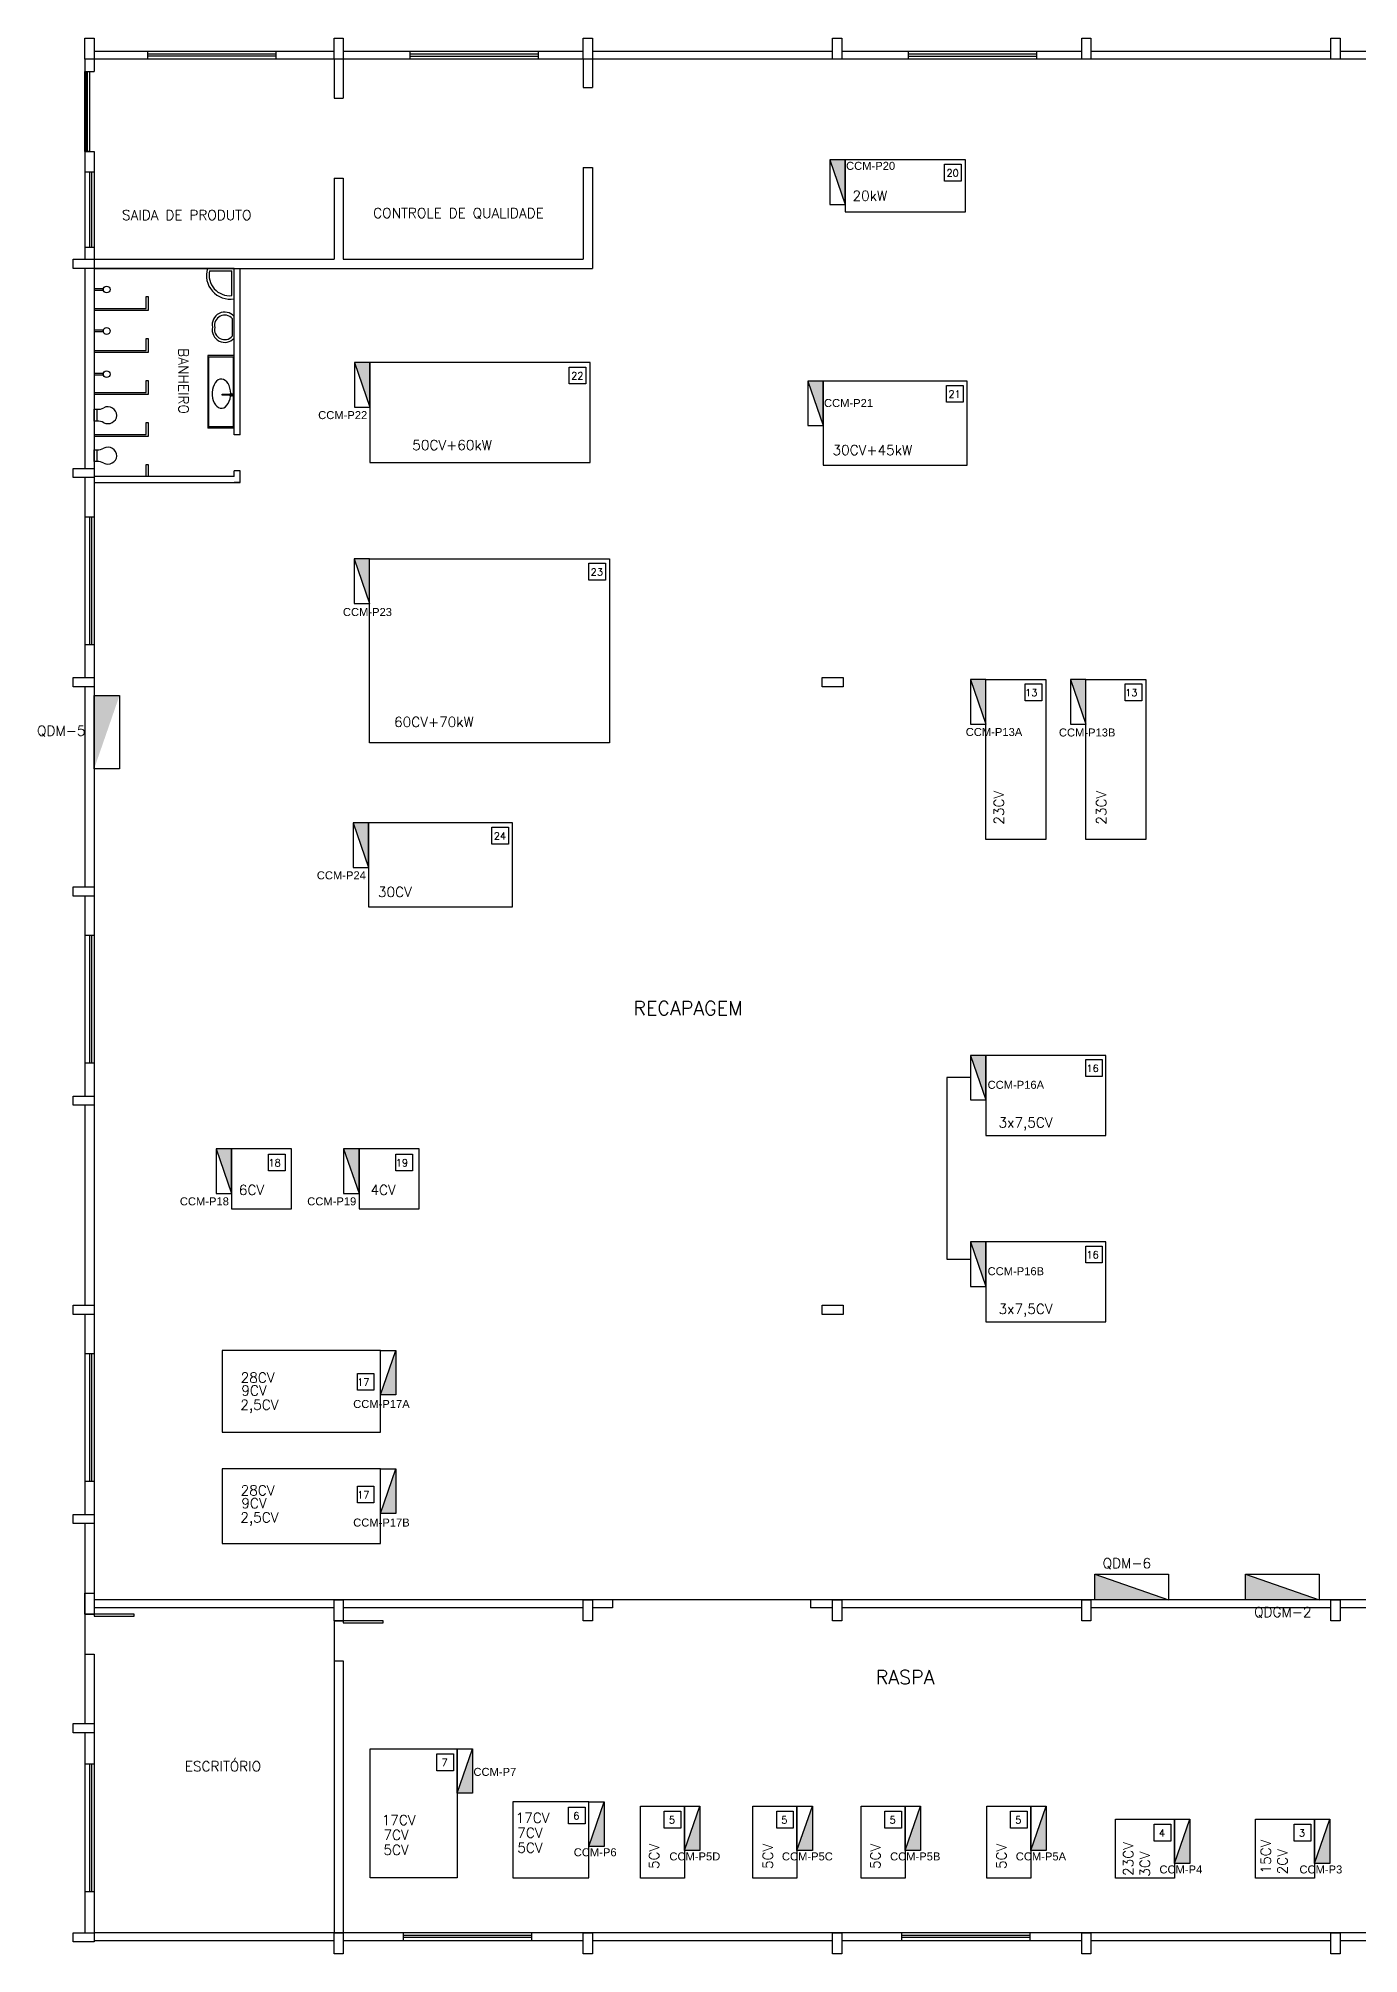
# Model space of a CAD drawing. Extents: x 103 to 641, y -58 to 322.
# Drawn here: x 124.52 to 157.53, y 74.75 to 122.64 of the extents above; entities that cross this region are included whole.
import ezdxf

# ---------------------------------------------------------------- set-up
doc = ezdxf.new("R2010")
doc.units = 0
doc.header["$MEASUREMENT"] = 0
for name, color, linetype in [('_ARQ', 5, 'Continuous'), ('_ARQ-TEXTO', 4, 'Continuous'), ('_ELT-ELETROCALHAS', 1, 'Continuous'), ('_ELT-MAQUINAS-TEXTO', 4, 'Continuous'), ('_ELT-MÁQUINAS', 3, 'Continuous'), ('_ELT-PONTO', 2, 'Continuous'), ('_ELT-PONTO-TEXTO', 4, 'Continuous')]:
    doc.layers.add(name, color=color, linetype=linetype)
doc.styles.add('ARIAL', font='arial.ttf')
doc.styles.add('ROMANS', font='romans')

msp = doc.modelspace()

# ---------------------------------------------------------------- hatches: boundary and pattern name
at = {"layer": '_ELT-PONTO', "linetype": 'Continuous'}
h = msp.add_hatch(color=256, dxfattribs=at)
h.dxf.hatch_style = 1
h.paths.add_polyline_path([(144.693, 119.597), (144.308, 119.597), (144.693, 118.484)])
h = msp.add_hatch(color=256, dxfattribs=at)
h.dxf.hatch_style = 1
h.paths.add_polyline_path([(132.811, 114.527), (132.426, 114.527), (132.811, 113.414)])
h = msp.add_hatch(color=256, dxfattribs=at)
h.dxf.hatch_style = 1
h.paths.add_polyline_path([(144.141, 114.068), (143.756, 114.068), (144.141, 112.955)])
h = msp.add_hatch(color=256, dxfattribs=at)
h.dxf.hatch_style = 1
h.paths.add_polyline_path([(132.798, 109.622), (132.413, 109.622), (132.798, 108.509)])
h = msp.add_hatch(color=256, dxfattribs=at)
h.dxf.hatch_style = 1
h.paths.add_polyline_path([(148.209, 106.605), (147.824, 106.605), (148.209, 105.492)])
h = msp.add_hatch(color=256, dxfattribs=at)
h.dxf.hatch_style = 1
h.paths.add_polyline_path([(150.709, 106.605), (150.324, 106.605), (150.709, 105.492)])
for points in [[(125.914, 104.37), (126.551, 106.21), (125.914, 106.21)], [(152.774, 83.602), (150.933, 84.239), (150.933, 83.602)], [(156.534, 83.602), (154.694, 84.239), (154.694, 83.602)]]:
    msp.add_hatch(color=256, dxfattribs=at).paths.add_polyline_path(points)
h = msp.add_hatch(color=256, dxfattribs=at)
h.dxf.hatch_style = 1
h.paths.add_polyline_path([(132.777, 103.022), (132.391, 103.022), (132.777, 101.909)])
h = msp.add_hatch(color=256, dxfattribs=at)
h.dxf.hatch_style = 1
h.paths.add_polyline_path([(148.209, 97.21), (147.824, 97.21), (148.209, 96.097)])
h = msp.add_hatch(color=256, dxfattribs=at)
h.dxf.hatch_style = 1
h.paths.add_polyline_path([(129.353, 94.872), (128.968, 94.872), (129.353, 93.758)])
h = msp.add_hatch(color=256, dxfattribs=at)
h.dxf.hatch_style = 1
h.paths.add_polyline_path([(132.537, 94.872), (132.152, 94.872), (132.537, 93.758)])
h = msp.add_hatch(color=256, dxfattribs=at)
h.dxf.hatch_style = 1
h.paths.add_polyline_path([(148.209, 92.549), (147.824, 92.549), (148.209, 91.436)])
h = msp.add_hatch(color=256, dxfattribs=at)
h.dxf.hatch_style = 1
h.paths.add_polyline_path([(133.457, 89.835), (133.072, 88.722), (133.457, 88.722)])
h = msp.add_hatch(color=256, dxfattribs=at)
h.dxf.hatch_style = 1
h.paths.add_polyline_path([(133.457, 86.872), (133.072, 85.759), (133.457, 85.759)])
h = msp.add_hatch(color=256, dxfattribs=at)
h.dxf.hatch_style = 1
h.paths.add_polyline_path([(135.373, 79.878), (134.988, 78.765), (135.373, 78.765)])
h = msp.add_hatch(color=256, dxfattribs=at)
h.dxf.hatch_style = 1
h.paths.add_polyline_path([(138.666, 78.548), (138.281, 77.435), (138.666, 77.435)])
h = msp.add_hatch(color=256, dxfattribs=at)
h.dxf.hatch_style = 1
h.paths.add_polyline_path([(141.056, 78.445), (140.671, 77.332), (141.056, 77.332)])
h = msp.add_hatch(color=256, dxfattribs=at)
h.dxf.hatch_style = 1
h.paths.add_polyline_path([(143.869, 78.445), (143.484, 77.332), (143.869, 77.332)])
h = msp.add_hatch(color=256, dxfattribs=at)
h.dxf.hatch_style = 1
h.paths.add_polyline_path([(146.573, 78.445), (146.188, 77.332), (146.573, 77.332)])
h = msp.add_hatch(color=256, dxfattribs=at)
h.dxf.hatch_style = 1
h.paths.add_polyline_path([(149.715, 78.445), (149.33, 77.332), (149.715, 77.332)])
h = msp.add_hatch(color=256, dxfattribs=at)
h.dxf.hatch_style = 1
h.paths.add_polyline_path([(153.306, 78.119), (152.921, 77.005), (153.306, 77.005)])
h = msp.add_hatch(color=256, dxfattribs=at)
h.dxf.hatch_style = 1
h.paths.add_polyline_path([(156.806, 78.119), (156.421, 77.005), (156.806, 77.005)])

# ---------------------------------------------------------------- linework, layer by layer
at = {"layer": '_ARQ', "linetype": 'Continuous'}
for p, q in [((163.06, 122.111), (125.685, 122.111)), ((125.914, 122.111), (125.914, 121.805)), ((131.914, 122.111), (131.914, 121.138)), ((132.144, 122.111), (132.144, 121.138)), ((138.144, 122.111), (138.144, 121.405)), ((138.373, 122.111), (138.373, 121.405)), ((125.685, 121.805), (125.914, 121.805)), ((125.725, 119.805), (125.725, 121.805)), ((125.75, 119.805), (125.75, 121.805)), ((138.144, 121.405), (138.373, 121.405)), ((131.914, 121.138), (132.144, 121.138)), ((125.685, 119.805), (125.914, 119.805)), ((125.914, 119.805), (125.914, 83.242)), ((138.144, 119.405), (138.373, 119.405)), ((138.144, 119.405), (138.144, 117.111)), ((138.373, 119.405), (138.373, 116.882)), ((131.914, 119.138), (132.144, 119.138)), ((131.914, 119.138), (131.914, 117.111)), ((132.144, 119.138), (132.144, 117.111)), ((125.914, 117.111), (131.914, 117.111)), ((125.914, 116.882), (138.373, 116.882)), ((132.144, 117.111), (138.144, 117.111)), ((128.802, 116.825), (129.355, 116.825)), ((129.355, 116.203), (129.355, 116.825)), ((129.369, 115.628), (129.37, 115.19)), ((129.115, 113.736), (129.312, 113.736)), ((129.115, 113.714), (129.115, 113.736)), ((129.311, 113.714), (129.115, 113.714)), ((129.325, 113.724), (129.31, 113.724)), ((129.325, 113.723), (129.31, 113.723)), ((129.325, 113.722), (129.31, 113.722)), ((129.319, 113.748), (129.331, 113.737)), ((129.319, 113.699), (129.33, 113.71)), ((129.32, 113.749), (129.331, 113.738)), ((129.32, 113.698), (129.331, 113.709)), ((129.321, 113.75), (129.332, 113.739)), ((129.321, 113.697), (129.332, 113.708)), ((129.345, 113.744), (129.345, 113.759)), ((129.345, 113.687), (129.345, 113.703)), ((129.346, 113.744), (129.346, 113.759)), ((129.346, 113.687), (129.346, 113.703)), ((129.347, 113.744), (129.347, 113.759)), ((129.347, 113.687), (129.347, 113.703)), ((129.36, 113.738), (129.371, 113.75)), ((129.36, 113.708), (129.371, 113.697)), ((129.361, 113.737), (129.372, 113.749)), ((129.361, 113.709), (129.372, 113.697)), ((129.362, 113.737), (129.373, 113.748)), ((129.362, 113.71), (129.373, 113.698)), ((129.367, 113.724), (129.382, 113.724)), ((129.367, 113.723), (129.382, 113.723)), ((129.367, 113.722), (129.382, 113.722)), ((129.414, 111.682), (129.414, 111.824)), ((129.564, 111.532), (129.564, 111.824)), ((138.871, 83.602), (138.871, 83.402)), ((143.825, 83.602), (143.825, 83.402)), ((125.685, 83.242), (125.914, 83.242)), ((131.914, 83.077), (131.914, 75.277)), ((131.914, 83.077), (132.144, 83.077)), ((125.685, 82.242), (125.914, 82.242)), ((125.914, 82.242), (125.914, 75.277)), ((131.914, 82.077), (132.144, 82.077)), ((132.144, 82.077), (132.144, 75.277))]:
    msp.add_line(p, q, dxfattribs=at)
at = {"layer": '_ARQ'}
for p, q in [((125.685, 122.111), (125.685, 117.111)), ((125.914, 122.311), (131.914, 122.311)), ((127.258, 122.111), (127.258, 122.314)), ((127.258, 122.249), (130.455, 122.249)), ((127.258, 122.196), (130.455, 122.196)), ((130.458, 122.314), (130.458, 122.111)), ((132.144, 122.311), (138.144, 122.311)), ((133.817, 122.108), (133.817, 122.311)), ((133.817, 122.246), (137.014, 122.246)), ((133.817, 122.193), (137.014, 122.193)), ((137.017, 122.311), (137.017, 122.108)), ((138.373, 122.311), (144.373, 122.311)), ((144.602, 122.311), (150.602, 122.311)), ((146.275, 122.108), (146.275, 122.311)), ((146.275, 122.246), (149.472, 122.246)), ((146.275, 122.193), (149.472, 122.193)), ((149.475, 122.311), (149.475, 122.108)), ((150.831, 122.311), (156.831, 122.311)), ((157.06, 122.311), (163.06, 122.311)), ((125.712, 119.298), (125.914, 119.298)), ((125.796, 119.298), (125.796, 117.407)), ((125.849, 119.298), (125.849, 117.407)), ((125.914, 117.404), (125.712, 117.404)), ((125.685, 116.882), (125.685, 111.882)), ((125.914, 116.882), (125.914, 108.532)), ((129.414, 116.882), (125.914, 116.882)), ((129.414, 112.724), (129.414, 116.882)), ((129.564, 112.724), (129.564, 116.882)), ((125.914, 116.382), (126.144, 116.382)), ((126.144, 116.382), (126.144, 116.332)), ((125.914, 115.882), (127.214, 115.882)), ((126.144, 116.332), (125.92, 116.332)), ((127.214, 116.182), (127.264, 116.182)), ((127.214, 115.882), (127.214, 116.182)), ((127.264, 116.182), (127.264, 115.832)), ((127.264, 115.832), (125.914, 115.832)), ((125.914, 115.344), (126.144, 115.344)), ((126.144, 115.294), (125.92, 115.294)), ((126.144, 115.344), (126.144, 115.294)), ((127.214, 114.832), (127.214, 115.132)), ((127.214, 115.132), (127.264, 115.132)), ((127.264, 115.132), (127.264, 114.782)), ((125.914, 114.832), (127.214, 114.832)), ((127.264, 114.782), (125.914, 114.782)), ((129.414, 114.707), (128.754, 114.707)), ((128.754, 114.707), (128.754, 112.89)), ((125.914, 114.264), (126.144, 114.264)), ((126.144, 114.214), (125.92, 114.214)), ((126.144, 114.264), (126.144, 114.214)), ((127.214, 113.782), (127.214, 114.082)), ((127.214, 114.082), (127.264, 114.082)), ((127.264, 114.082), (127.264, 113.732)), ((125.914, 113.782), (127.214, 113.782)), ((127.264, 113.732), (125.914, 113.732)), ((127.214, 113.032), (127.264, 113.032)), ((127.214, 112.732), (127.214, 113.032)), ((127.264, 113.032), (127.264, 112.682)), ((125.914, 112.732), (127.214, 112.732)), ((127.264, 112.682), (125.914, 112.682)), ((129.414, 112.89), (128.754, 112.89)), ((129.564, 112.724), (129.414, 112.724)), ((125.685, 111.653), (125.685, 106.653)), ((129.414, 111.682), (125.914, 111.682)), ((127.214, 111.682), (127.214, 111.982)), ((127.214, 111.982), (127.264, 111.982)), ((127.264, 111.982), (127.264, 111.682)), ((129.564, 111.824), (129.414, 111.824)), ((125.914, 111.532), (129.564, 111.532)), ((129.564, 111.532), (129.414, 111.532)), ((125.712, 110.676), (125.914, 110.676)), ((125.796, 110.676), (125.796, 107.479)), ((125.849, 110.676), (125.849, 107.479)), ((125.914, 107.476), (125.712, 107.476)), ((125.685, 106.423), (125.685, 101.423)), ((125.685, 101.194), (125.685, 96.194)), ((125.712, 100.218), (125.914, 100.218)), ((125.796, 100.218), (125.796, 97.02)), ((125.849, 100.218), (125.849, 97.02)), ((125.914, 97.018), (125.712, 97.018)), ((125.685, 95.965), (125.685, 90.965)), ((125.685, 90.736), (125.685, 85.736)), ((125.712, 89.759), (125.914, 89.759)), ((125.796, 89.759), (125.796, 86.562)), ((125.849, 89.759), (125.849, 86.562)), ((125.914, 86.559), (125.712, 86.559)), ((125.685, 85.507), (125.685, 80.507)), ((169.287, 83.602), (125.914, 83.602)), ((131.914, 83.402), (125.914, 83.402)), ((138.144, 83.402), (132.144, 83.402)), ((138.871, 83.402), (138.373, 83.402)), ((144.373, 83.402), (143.825, 83.402)), ((150.602, 83.402), (144.602, 83.402)), ((156.831, 83.402), (150.831, 83.402)), ((163.06, 83.402), (157.06, 83.402)), ((125.685, 80.277), (125.685, 75.277)), ((125.712, 79.498), (125.914, 79.498)), ((125.796, 79.498), (125.796, 76.301)), ((125.849, 79.498), (125.849, 76.301)), ((125.914, 76.298), (125.712, 76.298)), ((179.09, 75.277), (125.914, 75.277)), ((133.65, 75.077), (133.65, 75.28)), ((133.65, 75.215), (136.847, 75.215)), ((136.85, 75.28), (136.85, 75.077)), ((146.108, 75.077), (146.108, 75.28)), ((146.108, 75.215), (149.305, 75.215)), ((149.308, 75.28), (149.308, 75.077)), ((131.914, 75.077), (125.914, 75.077)), ((138.144, 75.077), (132.144, 75.077)), ((133.65, 75.162), (136.847, 75.162)), ((144.373, 75.077), (138.373, 75.077)), ((150.602, 75.077), (144.602, 75.077)), ((146.108, 75.162), (149.305, 75.162)), ((156.831, 75.077), (150.831, 75.077)), ((163.06, 75.077), (157.06, 75.077))]:
    msp.add_line(p, q, dxfattribs=at)
for points in [[(125.914, 122.635), (125.914, 122.111), (125.685, 122.111), (125.685, 122.635)], [(132.144, 122.635), (132.144, 122.111), (131.914, 122.111), (131.914, 122.635)], [(138.373, 122.635), (138.373, 122.111), (138.144, 122.111), (138.144, 122.635)], [(144.602, 122.635), (144.602, 122.111), (144.373, 122.111), (144.373, 122.635)], [(150.831, 122.635), (150.831, 122.111), (150.602, 122.111), (150.602, 122.635)], [(157.06, 122.635), (157.06, 122.111), (156.831, 122.111), (156.831, 122.635)], [(125.39, 117.111), (125.914, 117.111), (125.914, 116.882), (125.39, 116.882)], [(125.987, 113.361), (125.987, 113.066), (125.914, 113.066), (125.914, 113.361)], [(125.987, 112.35), (125.987, 112.055), (125.914, 112.055), (125.914, 112.35)], [(125.39, 111.882), (125.914, 111.882), (125.914, 111.653), (125.39, 111.653)], [(125.39, 106.653), (125.914, 106.653), (125.914, 106.423), (125.39, 106.423)], [(144.111, 106.653), (144.635, 106.653), (144.635, 106.423), (144.111, 106.423)], [(125.39, 101.423), (125.914, 101.423), (125.914, 101.194), (125.39, 101.194)], [(125.39, 96.194), (125.914, 96.194), (125.914, 95.965), (125.39, 95.965)], [(125.39, 90.965), (125.914, 90.965), (125.914, 90.736), (125.39, 90.736)], [(144.111, 90.965), (144.635, 90.965), (144.635, 90.736), (144.111, 90.736)], [(125.39, 85.736), (125.914, 85.736), (125.914, 85.507), (125.39, 85.507)], [(125.914, 83.766), (125.914, 83.242), (125.685, 83.242), (125.685, 83.766)], [(132.144, 83.602), (132.144, 83.077), (131.914, 83.077), (131.914, 83.602)], [(138.373, 83.602), (138.373, 83.077), (138.144, 83.077), (138.144, 83.602)], [(144.602, 83.602), (144.602, 83.077), (144.373, 83.077), (144.373, 83.602)], [(150.831, 83.602), (150.831, 83.077), (150.602, 83.077), (150.602, 83.602)], [(157.06, 83.602), (157.06, 83.077), (156.831, 83.077), (156.831, 83.602)], [(125.39, 80.507), (125.914, 80.507), (125.914, 80.277), (125.39, 80.277)], [(125.39, 75.277), (125.914, 75.277), (125.914, 75.048), (125.39, 75.048)], [(132.144, 75.277), (132.144, 74.753), (131.914, 74.753), (131.914, 75.277)], [(138.373, 75.277), (138.373, 74.753), (138.144, 74.753), (138.144, 75.277)], [(144.602, 75.277), (144.602, 74.753), (144.373, 74.753), (144.373, 75.277)], [(150.831, 75.277), (150.831, 74.753), (150.602, 74.753), (150.602, 75.277)], [(157.06, 75.277), (157.06, 74.753), (156.831, 74.753), (156.831, 75.277)]]:
    msp.add_lwpolyline(points, close=True, dxfattribs=at)
at = {"layer": '_ARQ', "linetype": 'Continuous'}
for points in [[(125.685, 121.805), (125.8, 121.805), (125.8, 119.805), (125.685, 119.805)], [(128.784, 114.675), (129.394, 114.675), (129.394, 112.921), (128.784, 112.921)], [(126.914, 83.242), (125.914, 83.242), (125.914, 83.192), (126.914, 83.192)], [(133.144, 83.077), (132.144, 83.077), (132.144, 83.027), (133.144, 83.027)]]:
    msp.add_lwpolyline(points, close=True, dxfattribs=at)
at = {"layer": '_ARQ'}
for centre in [(126.228, 116.357), (126.228, 115.319), (126.228, 114.239)]:
    msp.add_circle(centre, 0.0841, dxfattribs=at)
at = {"layer": '_ARQ', "linetype": 'Continuous'}
for radius in [0.0363, 0.0206]:
    msp.add_circle((129.346, 113.723), radius, dxfattribs=at)
for centre, radius, start, end in [((129.319, 116.711), 0.596, 163.3317, 279.2567), ((129.304, 116.715), 0.514, 167.6282, 275.6183)]:
    msp.add_arc(centre, radius, start, end, dxfattribs=at)
at = {"layer": '_ARQ'}
for centre, radius, start, end in [((129.178, 115.48), 0.311, 40.5713, 192.607), ((129.178, 115.345), 0.311, 167.4754, 319.5111), ((129.178, 115.464), 0.252, 40.5713, 192.607), ((129.178, 115.354), 0.252, 167.4754, 319.5111), ((126.012, 113.625), 0.265, 264.7974, 302.622), ((126.012, 112.801), 0.265, 57.378, 95.2026), ((126.255, 113.194), 0.231, 2.7533, 115.848), ((126.255, 113.235), 0.233, 244.4474, 352.0129), ((126.012, 112.614), 0.265, 264.7974, 302.622), ((126.012, 111.791), 0.265, 57.378, 95.2026), ((126.255, 112.183), 0.231, 2.7533, 115.848), ((126.255, 112.225), 0.233, 244.4474, 352.0129)]:
    msp.add_arc(centre, radius, start, end, dxfattribs=at)
at = {"layer": '_ARQ', "linetype": 'Continuous'}
msp.add_ellipse((129.097, 113.753), major_axis=(0, -0.364), ratio=0.6369, start_param=1.574969, end_param=7.687357, dxfattribs=at)
at = {"layer": '_ELT-ELETROCALHAS', "color": 254, "true_color": 0xfeeab9}
msp.add_lwpolyline([(147.824, 96.654), (147.232, 96.654), (147.232, 92.119), (147.824, 92.119)], dxfattribs=at)
at = {"layer": '_ELT-MAQUINAS-TEXTO'}
for points in [[(147.176, 119.488), (147.588, 119.488), (147.588, 119.066), (147.176, 119.066)], [(137.794, 114.418), (138.207, 114.418), (138.207, 113.996), (137.794, 113.996)], [(147.224, 113.96), (147.636, 113.96), (147.636, 113.537), (147.224, 113.537)], [(138.281, 109.514), (138.694, 109.514), (138.694, 109.091), (138.281, 109.091)], [(149.192, 106.496), (149.604, 106.496), (149.604, 106.074), (149.192, 106.074)], [(151.692, 106.496), (152.104, 106.496), (152.104, 106.074), (151.692, 106.074)], [(135.859, 102.913), (136.272, 102.913), (136.272, 102.491), (135.859, 102.491)], [(150.702, 97.103), (151.115, 97.103), (151.115, 96.681), (150.702, 96.681)], [(130.276, 94.743), (130.689, 94.743), (130.689, 94.321), (130.276, 94.321)], [(133.46, 94.743), (133.873, 94.743), (133.873, 94.321), (133.46, 94.321)], [(150.702, 92.442), (151.115, 92.442), (151.115, 92.02), (150.702, 92.02)], [(132.496, 89.261), (132.908, 89.261), (132.908, 88.839), (132.496, 88.839)], [(132.496, 86.444), (132.908, 86.444), (132.908, 86.021), (132.496, 86.021)], [(134.482, 79.75), (134.895, 79.75), (134.895, 79.328), (134.482, 79.328)], [(137.776, 78.419), (138.188, 78.419), (138.188, 77.997), (137.776, 77.997)], [(140.166, 78.317), (140.578, 78.317), (140.578, 77.894), (140.166, 77.894)], [(142.979, 78.317), (143.391, 78.317), (143.391, 77.894), (142.979, 77.894)], [(145.682, 78.317), (146.095, 78.317), (146.095, 77.894), (145.682, 77.894)], [(148.825, 78.317), (149.237, 78.317), (149.237, 77.894), (148.825, 77.894)], [(152.416, 77.99), (152.829, 77.99), (152.829, 77.568), (152.416, 77.568)], [(155.915, 77.99), (156.328, 77.99), (156.328, 77.568), (155.915, 77.568)]]:
    msp.add_lwpolyline(points, close=True, dxfattribs=at)
at = {"layer": '_ELT-MÁQUINAS', "color": 4}
for points in [[(144.693, 118.297), (147.693, 118.297), (147.693, 119.597), (144.693, 119.597)], [(132.811, 112.027), (138.311, 112.027), (138.311, 114.527), (132.811, 114.527)], [(144.141, 111.968), (147.741, 111.968), (147.741, 114.068), (144.141, 114.068)], [(132.798, 109.622), (138.798, 109.622), (138.798, 105.022), (132.798, 105.022)], [(148.209, 106.605), (149.709, 106.605), (149.709, 102.605), (148.209, 102.605)], [(150.709, 106.605), (152.209, 106.605), (152.209, 102.605), (150.709, 102.605)], [(132.777, 100.922), (136.377, 100.922), (136.377, 103.022), (132.777, 103.022)], [(148.209, 95.21), (151.209, 95.21), (151.209, 97.21), (148.209, 97.21)], [(129.353, 93.372), (130.853, 93.372), (130.853, 94.872), (129.353, 94.872)], [(132.537, 93.372), (134.037, 93.372), (134.037, 94.872), (132.537, 94.872)], [(148.209, 90.549), (151.209, 90.549), (151.209, 92.549), (148.209, 92.549)], [(129.112, 87.788), (133.072, 87.788), (133.072, 89.835), (129.112, 89.835)], [(129.112, 85.008), (133.072, 85.008), (133.072, 86.872), (129.112, 86.872)], [(132.815, 79.878), (134.988, 79.878), (134.988, 76.65), (132.815, 76.65)], [(136.381, 76.648), (138.281, 76.648), (138.281, 78.548), (136.381, 78.548)], [(139.571, 78.445), (140.671, 78.445), (140.671, 76.645), (139.571, 76.645)], [(142.384, 78.445), (143.484, 78.445), (143.484, 76.645), (142.384, 76.645)], [(145.088, 78.445), (146.188, 78.445), (146.188, 76.645), (145.088, 76.645)], [(148.23, 78.445), (149.33, 78.445), (149.33, 76.645), (148.23, 76.645)], [(151.445, 78.119), (152.921, 78.119), (152.921, 76.644), (151.445, 76.644)], [(154.944, 78.119), (156.421, 78.119), (156.421, 76.644), (154.944, 76.644)]]:
    msp.add_lwpolyline(points, close=True, dxfattribs=at)
at = {"layer": '_ELT-PONTO', "linetype": 'Continuous'}
for p, q in [((144.308, 119.597), (144.693, 118.484)), ((132.426, 114.527), (132.811, 113.414)), ((143.756, 114.068), (144.141, 112.955)), ((132.413, 109.622), (132.798, 108.509)), ((147.824, 106.605), (148.209, 105.492)), ((150.324, 106.605), (150.709, 105.492)), ((132.391, 103.022), (132.777, 101.909)), ((147.824, 97.21), (148.209, 96.097)), ((128.968, 94.872), (129.353, 93.758)), ((132.152, 94.872), (132.537, 93.758)), ((147.824, 92.549), (148.209, 91.436)), ((133.072, 88.722), (133.457, 89.835)), ((133.072, 85.759), (133.457, 86.872)), ((150.933, 84.239), (152.774, 83.602)), ((154.694, 84.239), (156.534, 83.602)), ((134.988, 78.765), (135.373, 79.878)), ((138.281, 77.435), (138.666, 78.548)), ((140.671, 77.332), (141.056, 78.445)), ((143.484, 77.332), (143.869, 78.445)), ((146.188, 77.332), (146.573, 78.445)), ((149.33, 77.332), (149.715, 78.445)), ((152.921, 77.005), (153.306, 78.119)), ((156.421, 77.005), (156.806, 78.119))]:
    msp.add_line(p, q, dxfattribs=at)
for points in [[(144.693, 119.597), (144.308, 119.597), (144.308, 118.484), (144.693, 118.484)], [(132.811, 114.527), (132.426, 114.527), (132.426, 113.414), (132.811, 113.414)], [(144.141, 114.068), (143.756, 114.068), (143.756, 112.955), (144.141, 112.955)], [(132.798, 109.622), (132.413, 109.622), (132.413, 108.509), (132.798, 108.509)], [(148.209, 106.605), (147.824, 106.605), (147.824, 105.492), (148.209, 105.492)], [(150.709, 106.605), (150.324, 106.605), (150.324, 105.492), (150.709, 105.492)], [(125.914, 106.21), (126.551, 106.21), (126.551, 104.37), (125.914, 104.37)], [(132.777, 103.022), (132.391, 103.022), (132.391, 101.909), (132.777, 101.909)], [(148.209, 97.21), (147.824, 97.21), (147.824, 96.097), (148.209, 96.097)], [(129.353, 94.872), (128.968, 94.872), (128.968, 93.758), (129.353, 93.758)], [(132.537, 94.872), (132.152, 94.872), (132.152, 93.758), (132.537, 93.758)], [(148.209, 92.549), (147.824, 92.549), (147.824, 91.436), (148.209, 91.436)], [(133.457, 88.722), (133.072, 88.722), (133.072, 89.835), (133.457, 89.835)], [(133.457, 85.759), (133.072, 85.759), (133.072, 86.872), (133.457, 86.872)], [(150.933, 83.602), (150.933, 84.239), (152.774, 84.239), (152.774, 83.602)], [(154.694, 83.602), (154.694, 84.239), (156.534, 84.239), (156.534, 83.602)], [(135.373, 78.765), (134.988, 78.765), (134.988, 79.878), (135.373, 79.878)], [(138.666, 77.435), (138.281, 77.435), (138.281, 78.548), (138.666, 78.548)], [(141.056, 77.332), (140.671, 77.332), (140.671, 78.445), (141.056, 78.445)], [(143.869, 77.332), (143.484, 77.332), (143.484, 78.445), (143.869, 78.445)], [(146.573, 77.332), (146.188, 77.332), (146.188, 78.445), (146.573, 78.445)], [(149.715, 77.332), (149.33, 77.332), (149.33, 78.445), (149.715, 78.445)], [(153.306, 77.005), (152.921, 77.005), (152.921, 78.119), (153.306, 78.119)], [(156.806, 77.005), (156.421, 77.005), (156.421, 78.119), (156.806, 78.119)]]:
    msp.add_lwpolyline(points, close=True, dxfattribs=at)

# ---------------------------------------------------------------- texts
at = {"layer": '_ARQ-TEXTO', "style": 'ROMANS'}
for s, height, p in [('SAIDA DE PRODUTO', 0.25, (126.612, 118.092)), ('CONTROLE DE QUALIDADE', 0.25, (132.891, 118.143)), ('QDM-5', 0.25, (124.488, 105.202)), ('RECAPAGEM', 0.35, (139.395, 98.216)), ('QDM-6', 0.25, (151.125, 84.39)), ('QDGM-2', 0.25, (154.91, 83.169)), ('RASPA', 0.35, (145.45, 81.49)), ('ESCRITÓRIO', 0.25, (128.183, 79.313))]:
    msp.add_text(s, height=height, dxfattribs=at).set_placement(p)
msp.add_text('BANHEIRO', height=0.25, rotation=270, dxfattribs=at).set_placement((128.025, 114.887))
at = {"layer": '_ELT-MAQUINAS-TEXTO', "style": 'ROMANS'}
for s, height, p in [('20', 0.18, (147.221, 119.18)), ('20kW', 0.25, (144.872, 118.574)), ('22', 0.18, (137.84, 114.11)), ('21', 0.18, (147.27, 113.651)), ('50CV+60kW', 0.25, (133.868, 112.342)), ('30CV+45kW', 0.25, (144.374, 112.218)), ('23', 0.18, (138.327, 109.205)), ('13', 0.18, (149.188, 106.188)), ('13', 0.18, (151.688, 106.188)), ('60CV+70kW', 0.25, (133.414, 105.42)), ('24', 0.18, (135.905, 102.605)), ('30CV', 0.25, (133.01, 101.171)), ('16', 0.18, (150.718, 96.795)), ('3x7,5CV', 0.25, (148.524, 95.407)), ('18', 0.18, (130.272, 94.434)), ('19', 0.18, (133.456, 94.434)), ('6CV', 0.25, (129.533, 93.721)), ('4CV', 0.25, (132.822, 93.721)), ('16', 0.18, (150.718, 92.134)), ('3x7,5CV', 0.25, (148.524, 90.746)), ('28CV', 0.25, (129.579, 89.028)), ('17', 0.18, (132.492, 88.952)), ('2,5CV', 0.25, (129.569, 88.35)), ('9CV', 0.25, (129.596, 88.707)), ('28CV', 0.25, (129.579, 86.21)), ('17', 0.18, (132.492, 86.135)), ('2,5CV', 0.25, (129.569, 85.533)), ('9CV', 0.25, (129.596, 85.889)), ('7', 0.18, (134.597, 79.441)), ('17CV', 0.25, (133.105, 77.97)), ('17CV', 0.25, (136.452, 78.023)), ('6', 0.18, (137.891, 78.111)), ('5', 0.18, (140.281, 78.008)), ('5', 0.18, (143.094, 78.008)), ('5', 0.18, (145.797, 78.008)), ('5', 0.18, (148.939, 78.008)), ('7CV', 0.25, (133.146, 77.597)), ('7CV', 0.25, (136.494, 77.65)), ('4', 0.18, (152.531, 77.681)), ('3', 0.18, (156.03, 77.681)), ('5CV', 0.25, (133.146, 77.223)), ('5CV', 0.25, (136.494, 77.276))]:
    msp.add_text(s, height=height, dxfattribs=at).set_placement(p)
for s, p in [('23CV', (148.658, 102.977)), ('23CV', (151.217, 102.977)), ('15CV', (155.329, 76.759)), ('5CV', (140.036, 76.87)), ('5CV', (142.881, 76.87)), ('5CV', (145.57, 76.87)), ('5CV', (148.721, 76.87)), ('23CV', (151.892, 76.697)), ('3CV', (152.307, 76.676)), ('2CV', (155.744, 76.738))]:
    msp.add_text(s, height=0.25, rotation=90, dxfattribs=at).set_placement(p)
at = {"layer": '_ELT-PONTO-TEXTO', "linetype": 'Continuous', "char_height": 0.2, "attachment_point": 1, "style": 'ARIAL'}
for s, insert in [('CCM-P20', (144.712, 119.547)), ('CCM-P21', (144.16, 113.618)), ('CCM-P22', (131.516, 113.316)), ('CCM-P23', (132.134, 108.393)), ('CCM-P13A', (147.703, 105.394)), ('CCM-P13B', (150.032, 105.382)), ('CCM-P24', (131.482, 101.811)), ('CCM-P16A', (148.249, 96.574)), ('CCM-P18', (128.058, 93.661)), ('CCM-P19', (131.242, 93.661)), ('CCM-P16B', (148.249, 91.914)), ('CCM-P17A', (132.391, 88.595)), ('CCM-P17B', (132.391, 85.631)), ('CCM-P7', (135.397, 79.398)), ('CCM-P6', (137.905, 77.388)), ('CCM-P5D', (140.295, 77.285)), ('CCM-P5C', (143.108, 77.285)), ('CCM-P5B', (145.812, 77.285)), ('CCM-P5A', (148.954, 77.285)), ('CCM-P4', (152.545, 76.959)), ('CCM-P3', (156.045, 76.959))]:
    msp.add_mtext_dynamic_manual_height_columns(s, width=1.60642, gutter_width=4.242, heights=[0], dxfattribs=dict(at, insert=insert))

doc.saveas('drawing.dxf')
